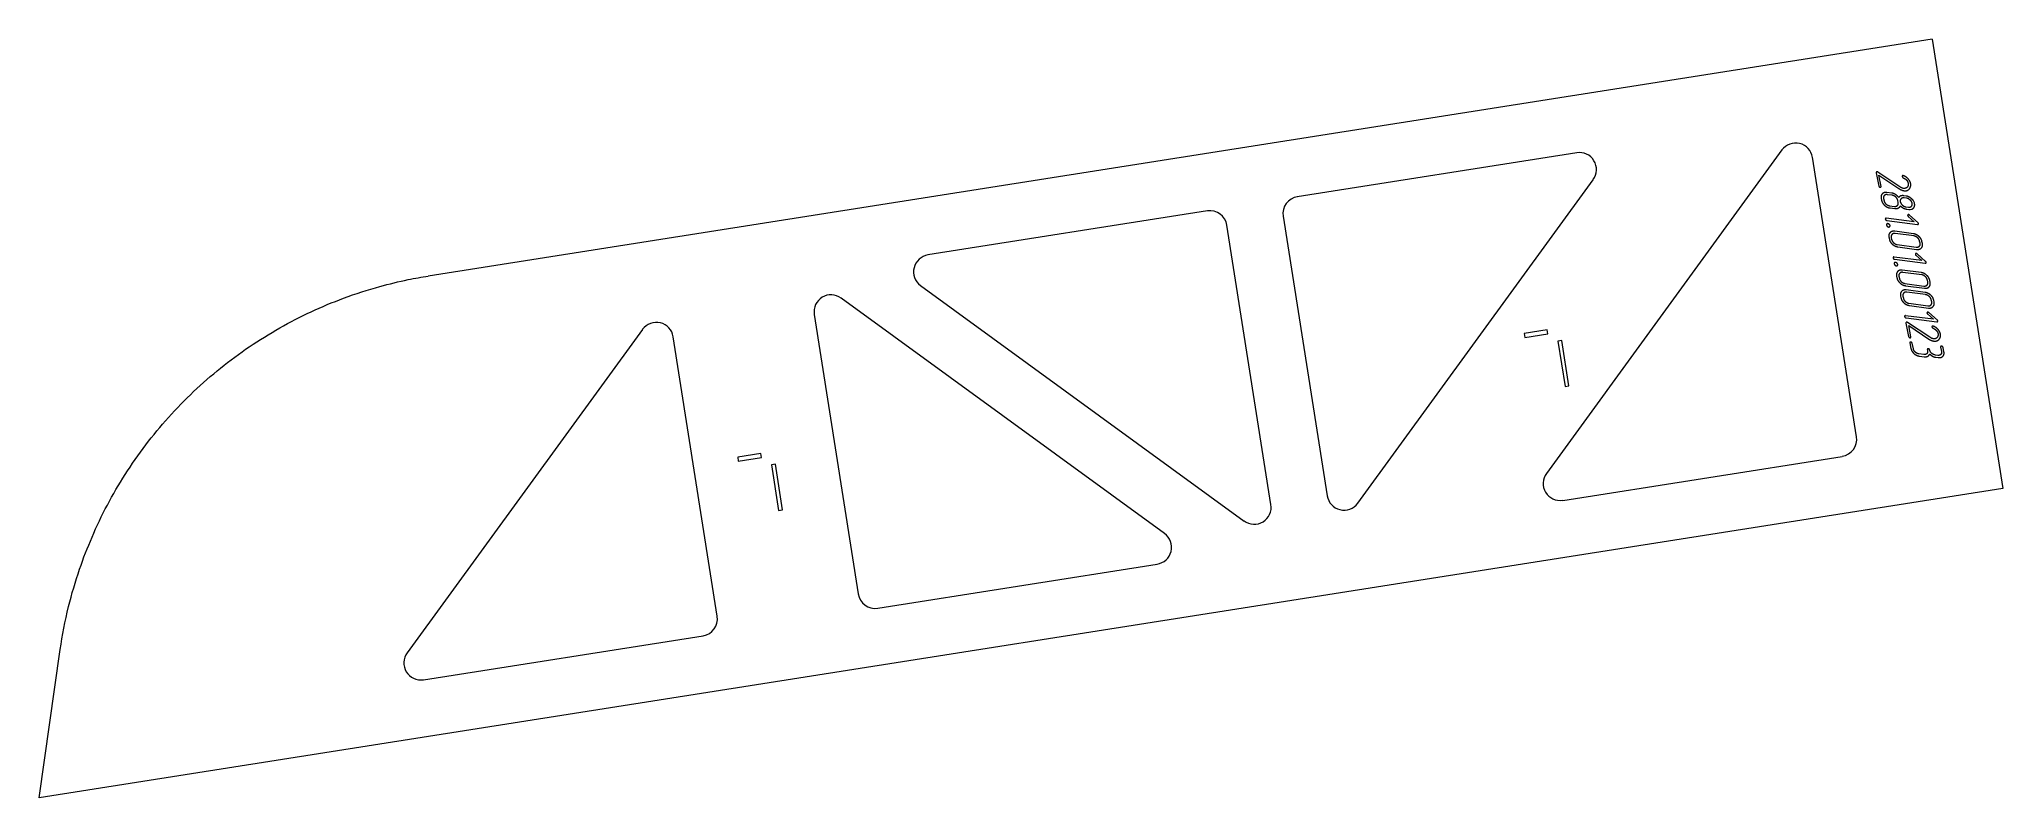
# Model space of a CAD drawing. Header units: millimetres. Extents: x 0 to 1726, y 0 to 667.
import ezdxf

# ---------------------------------------------------------------- set-up
doc = ezdxf.new("R2010")
doc.units = ezdxf.units.MM
doc.linetypes.add('K5LT_BASIC', pattern=[0])
doc.layers.add('Engraving', color=7, linetype='Continuous')

msp = doc.modelspace()

# ---------------------------------------------------------------- linework, layer by layer
at = {"color": 143, "linetype": 'K5LT_BASIC', "lineweight": 15, "true_color": 0x33acca}
for p, q in [((1664.2, 667), (342, 458.8)), ((1664.2, 667), (1726.4, 271.9)), ((1351.9, 567.2), (1106.1, 528.5)), ((1532.1, 569.7), (1325.1, 285.2)), ((1597.8, 317.4), (1559.1, 563.2)), ((1159.3, 259.1), (1366.4, 543.5)), ((1027.1, 516.1), (781.4, 477.4)), ((1083, 257.8), (1044.3, 503.6)), ((1093.7, 511.3), (1132.4, 265.6)), ((774.9, 450.4), (1059.3, 243.3)), ((989.5, 232.3), (705, 439.4)), ((681.4, 424.9), (720.1, 179.2)), ((530.4, 411.9), (323.4, 127.5)), ((596.1, 159.7), (557.4, 405.4)), ((1325.8, 411.5), (1305.6, 408.3)), ((1305.6, 408.3), (1306.1, 404.8)), ((1306.1, 404.8), (1326.3, 408)), ((1326.3, 408), (1325.8, 411.5)), ((1338.7, 402.1), (1335.3, 401.5)), ((1335.3, 401.5), (1341.6, 361.5)), ((1345, 362.1), (1338.7, 402.1)), ((1341.6, 361.5), (1345, 362.1)), ((634.3, 302.6), (614.1, 299.4)), ((614.1, 299.4), (614.6, 296)), ((614.6, 296), (634.9, 299.1)), ((634.9, 299.1), (634.3, 302.6)), ((1339.5, 261.5), (1585.3, 300.2)), ((647.2, 293.2), (643.8, 292.7)), ((643.8, 292.7), (650.1, 252.6)), ((653.5, 253.2), (647.2, 293.2)), ((1726.4, 271.9), (0, 0)), ((650.1, 252.6), (653.5, 253.2)), ((737.2, 166.7), (983, 205.4)), ((337.8, 103.8), (583.6, 142.5)), ((0, 0), (18.5, 130.3))]:
    msp.add_line(p, q, dxfattribs=at)
for centre, major_axis, start_param, end_param in [((1544.3, 560.8), (-2.3, 14.8), 4.712389, 7.068583), ((1354.2, 552.4), (2.3, -14.8), 0.785398, 3.141593), ((1108.5, 513.7), (-2.3, 14.8), 0, 1.570796), ((1029.5, 501.2), (-2.3, 14.8), 4.712389, 6.283185), ((783.7, 462.5), (-2.3, 14.8), 0, 2.356194), ((696.2, 427.3), (-2.3, 14.8), 5.497787, 7.853982), ((542.6, 403.1), (-2.3, 14.8), 4.712389, 7.068583), ((1583, 315.1), (2.3, -14.8), 0, 1.570796), ((1337.2, 276.4), (-2.3, 14.8), 0.785398, 3.141593), ((1147.2, 267.9), (2.3, -14.8), 4.712389, 7.068583), ((1068.2, 255.5), (2.3, -14.8), 5.497787, 7.853982), ((980.6, 220.2), (2.3, -14.8), 0, 2.356194), ((734.9, 181.5), (2.3, -14.8), 4.712389, 6.283185), ((581.3, 157.3), (2.3, -14.8), 0, 1.570796), ((335.5, 118.6), (-2.3, 14.8), 0.785398, 3.141593)]:
    msp.add_ellipse(centre, major_axis=major_axis, ratio=1, start_param=start_param, end_param=end_param, dxfattribs=at)
msp.add_open_spline([(18.5, 130.3), (20.3, 142.8), (24.8, 166.4), (34.5, 199.6), (46.1, 229.5), (59.4, 257.4), (75.2, 284.5), (93.2, 310.4), (113.4, 334.8), (135.4, 357.4), (159.2, 378.2), (184.6, 397), (211.2, 413.5), (239, 427.8), (268.5, 440.1), (297.1, 449.3), (322, 455.3), (336.2, 457.9), (342, 458.8)], degree=3, knots=[0, 0, 0, 0, 2.04153, 3.821451, 5.349091, 6.905892, 8.436652, 9.993219, 11.517024, 13.05083, 14.584951, 16.119584, 17.672669, 19.214268, 20.777178, 22.505245, 23.846366, 24.809836, 24.809836, 24.809836, 24.809836], dxfattribs=at)
at = {"layer": 'Engraving', "color": 143, "linetype": 'K5LT_BASIC', "lineweight": 15, "true_color": 0x33acca}
for p, q in [((1615.1, 549.6), (1617.4, 537.9)), ((1636, 537.2), (1616.5, 550.2)), ((1619.5, 537.6), (1617.5, 547.5)), ((1617.5, 547.5), (1635.1, 535.7)), ((1636.9, 536.7), (1636, 537.2)), ((1637.6, 536.3), (1636.9, 536.7)), ((1639.2, 547), (1638.8, 547.1)), ((1619.5, 527.3), (1619.9, 525.3)), ((1621.6, 527), (1622, 525)), ((1628.8, 531.7), (1624.6, 532.3)), ((1629.1, 529.8), (1625, 530.3)), ((1626.9, 520.6), (1631.1, 520)), ((1627.3, 518.6), (1631.5, 518.1)), ((1634.5, 523.4), (1634.1, 525.3)), ((1641.5, 529.1), (1639.4, 529.4)), ((1641.9, 527.2), (1639.7, 527.4)), ((1641.3, 519.6), (1643.4, 519.3)), ((1648.5, 523.7), (1648, 524.8)), ((1648.7, 523), (1648.5, 523.7)), ((1648.9, 522.4), (1648.7, 523)), ((1648.6, 506.4), (1624, 509.7)), ((1624.4, 507.7), (1651.5, 504.1)), ((1641.7, 517.7), (1643.8, 517.4)), ((1643.3, 511.2), (1648.6, 506.4)), ((1643.8, 517.4), (1644.4, 517.3)), ((1644.4, 517.3), (1645.1, 517.3)), ((1651.9, 505.7), (1644.5, 512.4)), ((1645.1, 517.3), (1646.1, 517.5)), ((1626.3, 493.1), (1626.7, 491.2)), ((1628.4, 492.8), (1628.7, 490.9)), ((1648, 495.9), (1631.4, 498.1)), ((1648.4, 494), (1631.7, 496.2)), ((1633.7, 486.4), (1650.3, 484.2)), ((1634.1, 484.5), (1650.7, 482.2)), ((1653.7, 487.6), (1653.3, 489.5)), ((1655.8, 487.3), (1655.4, 489.2)), ((1655.3, 472.3), (1630.8, 475.5)), ((1631.1, 473.6), (1658.2, 470)), ((1650, 477), (1655.3, 472.3)), ((1658.6, 471.5), (1651.2, 478.2)), ((1633, 459), (1633.4, 457)), ((1635.1, 458.7), (1635.5, 456.7)), ((1654.8, 461.8), (1638.1, 464)), ((1655.2, 459.8), (1638.5, 462)), ((1640.4, 452.3), (1657.1, 450)), ((1640.8, 450.3), (1657.5, 448.1)), ((1660.5, 453.4), (1660.1, 455.4)), ((1662.6, 453.1), (1662.2, 455.1)), ((1636.5, 441.5), (1636.9, 439.6)), ((1638.6, 441.2), (1639, 439.3)), ((1658.2, 444.3), (1641.6, 446.5)), ((1658.6, 442.4), (1642, 444.6)), ((1643.9, 434.8), (1660.6, 432.6)), ((1644.3, 432.9), (1661, 430.6)), ((1664, 436), (1663.6, 437.9)), ((1666, 435.7), (1665.7, 437.6)), ((1665.6, 420.7), (1641, 423.9)), ((1641.3, 417.3), (1643.6, 405.7)), ((1641.4, 422), (1668.5, 418.4)), ((1662.2, 404.9), (1642.7, 417.9)), ((1643.7, 415.2), (1661.3, 403.4)), ((1645.7, 405.4), (1643.7, 415.2)), ((1660.3, 425.4), (1665.6, 420.7)), ((1668.9, 420), (1661.4, 426.6)), ((1665.4, 414.7), (1665, 414.8)), ((1644.7, 399.9), (1645.7, 395)), ((1647.8, 394.7), (1646.8, 399.6)), ((1663.1, 404.4), (1662.2, 404.9)), ((1663.9, 404), (1663.1, 404.4)), ((1656.9, 389.7), (1652.7, 390.3)), ((1653.1, 388.3), (1657.3, 387.8)), ((1660.1, 394.1), (1660.3, 393.1)), ((1666, 387.7), (1666.4, 387.5)), ((1666.4, 387.5), (1666.8, 387.5)), ((1666.8, 387.5), (1667.5, 387.4)), ((1669.2, 389), (1667.1, 389.3)), ((1667.5, 387.4), (1669.6, 387.1)), ((1671.8, 396.3), (1672.6, 392.4)), ((1674.7, 392.1), (1673.9, 396))]:
    msp.add_line(p, q, dxfattribs=at)
for points in [[(1615.3, 550.2), (1615, 549.9), (1615.1, 549.6)], [(1616, 550.4), (1615.6, 550.5), (1615.3, 550.2)], [(1616.5, 550.2), (1616.3, 550.4), (1616, 550.4)], [(1617.4, 537.9), (1617.5, 537.4), (1617.9, 537.2)], [(1617.9, 537.2), (1618.3, 536.9), (1618.6, 536.8)], [(1618.6, 536.8), (1619, 536.8), (1619.3, 537)], [(1619.3, 537), (1619.5, 537.3), (1619.5, 537.6)], [(1635.1, 535.7), (1636.5, 534.8), (1637.6, 534.4)], [(1639.2, 535.8), (1638.4, 535.9), (1637.6, 536.3)], [(1638.1, 546.9), (1637.9, 546.6), (1638, 546.2)], [(1638, 546.2), (1638.1, 545.8), (1638.3, 545.6)], [(1638.8, 547.1), (1638.3, 547.1), (1638.1, 546.9)], [(1638.3, 545.6), (1638.5, 545.4), (1638.8, 545.2)], [(1638.8, 545.2), (1640.9, 544.2), (1642, 543)], [(1643.5, 543.9), (1641.9, 545.8), (1639.2, 547)], [(1642.5, 537), (1641.3, 535.6), (1639.2, 535.8)], [(1639.6, 533.8), (1642.6, 533.4), (1644.3, 535.4)], [(1642, 543), (1643, 541.7), (1643.2, 540.4)], [(1643.2, 538.5), (1643, 537.6), (1642.5, 537)], [(1643.2, 540.4), (1643.4, 539.4), (1643.2, 538.5)], [(1645.4, 540.2), (1645, 542.2), (1643.5, 543.9)], [(1644.3, 535.4), (1645.9, 537.4), (1645.4, 540.2)], [(1620.5, 531.1), (1619.1, 529.5), (1619.5, 527.3)], [(1619.9, 525.3), (1620.4, 522.9), (1622.5, 520.9)], [(1624.6, 532.3), (1622, 532.6), (1620.5, 531.1)], [(1622.3, 529.6), (1621.3, 528.5), (1621.6, 527)], [(1622, 525), (1622.3, 523.4), (1623.7, 522.1)], [(1625, 530.3), (1623.3, 530.6), (1622.3, 529.6)], [(1622.5, 520.9), (1624.7, 519), (1627.3, 518.6)], [(1623.7, 522.1), (1625.2, 520.8), (1626.9, 520.6)], [(1632, 530.5), (1630.4, 531.5), (1628.8, 531.7)], [(1632.3, 528.3), (1630.9, 529.6), (1629.1, 529.8)], [(1631.1, 520), (1632.8, 519.8), (1633.8, 520.8)], [(1631.5, 518.1), (1633.2, 517.8), (1634.6, 518.6)], [(1634.9, 527.9), (1633.6, 529.5), (1632, 530.5)], [(1634.1, 525.3), (1633.8, 527), (1632.3, 528.3)], [(1633.8, 520.8), (1634.8, 521.7), (1634.5, 523.4)], [(1634.6, 518.6), (1636, 519.3), (1636.4, 520.5)], [(1636.7, 529.2), (1635.6, 528.7), (1634.9, 527.9)], [(1637, 526.7), (1636, 525.7), (1636.3, 524.1)], [(1636.3, 524.1), (1636.7, 522.5), (1638.1, 521.2)], [(1636.4, 520.5), (1637.6, 519.3), (1638.9, 518.6)], [(1639.4, 529.4), (1637.9, 529.6), (1636.7, 529.2)], [(1639.7, 527.4), (1638, 527.7), (1637, 526.7)], [(1637.6, 534.4), (1638.6, 534), (1639.6, 533.8)], [(1638.1, 521.2), (1639.5, 519.9), (1641.3, 519.6)], [(1638.9, 518.6), (1640.1, 517.9), (1641.7, 517.7)], [(1646.2, 526.8), (1643.9, 528.8), (1641.5, 529.1)], [(1645, 525.6), (1643.6, 526.9), (1641.9, 527.2)], [(1643.4, 519.3), (1645.1, 519.1), (1646.1, 520.1)], [(1646.8, 522.7), (1646.5, 524.3), (1645, 525.6)], [(1646.1, 520.1), (1647.1, 521.1), (1646.8, 522.7)], [(1646.1, 517.5), (1647.2, 517.7), (1647.9, 518.5)], [(1648, 524.8), (1647.3, 525.8), (1646.2, 526.8)], [(1647.9, 518.5), (1649.3, 520), (1648.9, 522.4)], [(1623.3, 509.5), (1623.1, 509), (1623.1, 508.9)], [(1623.1, 508.9), (1623.2, 508.4), (1623.5, 508.1)], [(1624, 509.7), (1623.5, 509.8), (1623.3, 509.5)], [(1623.5, 508.1), (1623.9, 507.8), (1624.4, 507.7)], [(1624.4, 504.6), (1624.1, 504.3), (1624.2, 503.6)], [(1624.2, 503.6), (1624.3, 502.9), (1624.9, 502.4)], [(1625.5, 504.8), (1624.8, 504.9), (1624.4, 504.6)], [(1624.9, 502.4), (1625.5, 502), (1626, 501.9)], [(1626.5, 504.3), (1625.8, 504.8), (1625.5, 504.8)], [(1626, 501.9), (1626.6, 501.8), (1627, 502.2)], [(1627.3, 503.2), (1627.2, 503.9), (1626.5, 504.3)], [(1627, 502.2), (1627.4, 502.6), (1627.3, 503.2)], [(1643, 512.6), (1642.7, 512.3), (1642.8, 511.9)], [(1642.8, 511.9), (1642.9, 511.5), (1643.3, 511.2)], [(1643.7, 512.8), (1643.3, 512.8), (1643, 512.6)], [(1644.5, 512.4), (1643.9, 512.7), (1643.7, 512.8)], [(1651.5, 504.1), (1651.9, 504.1), (1652.1, 504.3)], [(1652.3, 505), (1652.2, 505.4), (1651.9, 505.7)], [(1652.1, 504.3), (1652.4, 504.6), (1652.3, 505)], [(1627.3, 496.9), (1625.8, 495.4), (1626.3, 493.1)], [(1626.7, 491.2), (1627.1, 488.7), (1629.3, 486.8)], [(1631.4, 498.1), (1628.7, 498.5), (1627.3, 496.9)], [(1629.1, 495.4), (1628, 494.4), (1628.4, 492.8)], [(1628.7, 490.9), (1629.1, 489.3), (1630.5, 488)], [(1631.7, 496.2), (1630.1, 496.4), (1629.1, 495.4)], [(1629.3, 486.8), (1631.5, 484.8), (1634.1, 484.5)], [(1630.5, 488), (1631.9, 486.7), (1633.7, 486.4)], [(1652.7, 493.6), (1650.5, 495.6), (1648, 495.9)], [(1651.6, 492.4), (1650.1, 493.7), (1648.4, 494)], [(1650.3, 484.2), (1652, 484), (1653.1, 485)], [(1650.7, 482.2), (1653.3, 481.9), (1654.8, 483.4)], [(1653.3, 489.5), (1653, 491.1), (1651.6, 492.4)], [(1655.4, 489.2), (1654.9, 491.7), (1652.7, 493.6)], [(1653.1, 485), (1654.1, 485.9), (1653.7, 487.6)], [(1654.8, 483.4), (1656.3, 484.9), (1655.8, 487.3)], [(1630, 475.3), (1629.9, 474.9), (1629.9, 474.7)], [(1629.9, 474.7), (1630, 474.3), (1630.3, 474)], [(1630.8, 475.5), (1630.2, 475.6), (1630, 475.3)], [(1630.3, 474), (1630.6, 473.6), (1631.1, 473.6)], [(1631.2, 470.4), (1630.8, 470.1), (1631, 469.4)], [(1631, 469.4), (1631.1, 468.7), (1631.7, 468.3)], [(1632.2, 470.7), (1631.6, 470.8), (1631.2, 470.4)], [(1631.7, 468.3), (1632.3, 467.8), (1632.8, 467.7)], [(1633.3, 470.2), (1632.6, 470.6), (1632.2, 470.7)], [(1632.8, 467.7), (1633.4, 467.7), (1633.8, 468.1)], [(1634.1, 469), (1633.9, 469.7), (1633.3, 470.2)], [(1633.8, 468.1), (1634.2, 468.5), (1634.1, 469)], [(1649.8, 478.4), (1649.5, 478.2), (1649.6, 477.7)], [(1649.6, 477.7), (1649.7, 477.4), (1650, 477)], [(1650.5, 478.6), (1650, 478.7), (1649.8, 478.4)], [(1651.2, 478.2), (1650.6, 478.6), (1650.5, 478.6)], [(1658.2, 470), (1658.7, 469.9), (1658.9, 470.2)], [(1659.1, 470.8), (1659, 471.2), (1658.6, 471.5)], [(1658.9, 470.2), (1659.1, 470.5), (1659.1, 470.8)], [(1634, 462.8), (1632.6, 461.2), (1633, 459)], [(1633.4, 457), (1633.9, 454.6), (1636.1, 452.6)], [(1638.1, 464), (1635.5, 464.3), (1634, 462.8)], [(1635.8, 461.2), (1634.8, 460.2), (1635.1, 458.7)], [(1635.5, 456.7), (1635.8, 455.2), (1637.2, 453.8)], [(1638.5, 462), (1636.8, 462.3), (1635.8, 461.2)], [(1636.1, 452.6), (1638.3, 450.6), (1640.8, 450.3)], [(1637.2, 453.8), (1638.7, 452.5), (1640.4, 452.3)], [(1659.5, 459.5), (1657.3, 461.4), (1654.8, 461.8)], [(1658.3, 458.3), (1656.9, 459.6), (1655.2, 459.8)], [(1657.1, 450), (1658.8, 449.8), (1659.8, 450.8)], [(1657.5, 448.1), (1660.1, 447.7), (1661.6, 449.2)], [(1660.1, 455.4), (1659.8, 457), (1658.3, 458.3)], [(1662.2, 455.1), (1661.7, 457.5), (1659.5, 459.5)], [(1659.8, 450.8), (1660.8, 451.8), (1660.5, 453.4)], [(1661.6, 449.2), (1663.1, 450.7), (1662.6, 453.1)], [(1637.5, 445.3), (1636, 443.8), (1636.5, 441.5)], [(1636.9, 439.6), (1637.4, 437.1), (1639.5, 435.2)], [(1641.6, 446.5), (1639, 446.9), (1637.5, 445.3)], [(1639.3, 443.8), (1638.3, 442.8), (1638.6, 441.2)], [(1639, 439.3), (1639.3, 437.7), (1640.7, 436.4)], [(1642, 444.6), (1640.3, 444.8), (1639.3, 443.8)], [(1639.5, 435.2), (1641.7, 433.2), (1644.3, 432.9)], [(1640.7, 436.4), (1642.1, 435.1), (1643.9, 434.8)], [(1663, 442.1), (1660.7, 444), (1658.2, 444.3)], [(1661.8, 440.8), (1660.4, 442.1), (1658.6, 442.4)], [(1660.6, 432.6), (1662.3, 432.4), (1663.3, 433.4)], [(1661, 430.6), (1663.6, 430.3), (1665, 431.8)], [(1663.6, 437.9), (1663.2, 439.5), (1661.8, 440.8)], [(1665.7, 437.6), (1665.2, 440.1), (1663, 442.1)], [(1663.3, 433.4), (1664.3, 434.4), (1664, 436)], [(1665, 431.8), (1666.5, 433.3), (1666, 435.7)], [(1640.2, 423.8), (1640.1, 423.3), (1640.1, 423.1)], [(1640.1, 423.1), (1640.2, 422.7), (1640.5, 422.4)], [(1641, 423.9), (1640.4, 424), (1640.2, 423.8)], [(1640.5, 422.4), (1640.9, 422.1), (1641.4, 422)], [(1641.5, 418), (1641.2, 417.7), (1641.3, 417.3)], [(1642.2, 418.1), (1641.8, 418.2), (1641.5, 418)], [(1642.7, 417.9), (1642.5, 418.1), (1642.2, 418.1)], [(1660, 426.8), (1659.7, 426.6), (1659.8, 426.2)], [(1659.8, 426.2), (1659.9, 425.8), (1660.3, 425.4)], [(1660.7, 427), (1660.2, 427.1), (1660, 426.8)], [(1661.4, 426.6), (1660.8, 427), (1660.7, 427)], [(1664.3, 414.6), (1664.1, 414.3), (1664.2, 413.9)], [(1665, 414.8), (1664.5, 414.9), (1664.3, 414.6)], [(1669.7, 411.6), (1668.1, 413.5), (1665.4, 414.7)], [(1668.5, 418.4), (1668.9, 418.3), (1669.1, 418.6)], [(1669.3, 419.2), (1669.2, 419.6), (1668.9, 420)], [(1669.1, 418.6), (1669.4, 418.9), (1669.3, 419.2)], [(1643.6, 405.7), (1643.7, 405.2), (1644.1, 404.9)], [(1644.1, 404.9), (1644.5, 404.6), (1644.8, 404.5)], [(1644.9, 400.6), (1644.6, 400.3), (1644.7, 399.9)], [(1644.8, 404.5), (1645.2, 404.5), (1645.5, 404.8)], [(1645.6, 400.7), (1645.2, 400.8), (1644.9, 400.6)], [(1645.5, 404.8), (1645.7, 405), (1645.7, 405.4)], [(1646.3, 400.4), (1645.8, 400.7), (1645.6, 400.7)], [(1646.8, 399.6), (1646.7, 400.1), (1646.3, 400.4)], [(1661.3, 403.4), (1662.7, 402.5), (1663.8, 402.1)], [(1663.8, 402.1), (1664.8, 401.7), (1665.8, 401.6)], [(1665.4, 403.6), (1664.6, 403.7), (1663.9, 404)], [(1664.2, 413.9), (1664.3, 413.6), (1664.5, 413.4)], [(1664.5, 413.4), (1664.7, 413.1), (1665, 413)], [(1665, 413), (1667.1, 412), (1668.2, 410.7)], [(1668.7, 404.7), (1667.5, 403.3), (1665.4, 403.6)], [(1665.8, 401.6), (1668.8, 401.2), (1670.5, 403.2)], [(1668.2, 410.7), (1669.2, 409.4), (1669.5, 408.1)], [(1669.4, 406.2), (1669.2, 405.3), (1668.7, 404.7)], [(1669.5, 408.1), (1669.6, 407.1), (1669.4, 406.2)], [(1671.6, 407.9), (1671.2, 409.9), (1669.7, 411.6)], [(1670.5, 403.2), (1672.1, 405.1), (1671.6, 407.9)], [(1672.7, 397.1), (1672.2, 397.2), (1672, 397)], [(1673.3, 396.8), (1672.9, 397.1), (1672.7, 397.1)], [(1645.7, 395), (1646.2, 392.6), (1648.3, 390.6)], [(1649.5, 391.8), (1648.1, 393.1), (1647.8, 394.7)], [(1648.3, 390.6), (1650.5, 388.7), (1653.1, 388.3)], [(1652.7, 390.3), (1651, 390.5), (1649.5, 391.8)], [(1659.6, 390.5), (1658.6, 389.5), (1656.9, 389.7)], [(1657.3, 387.8), (1659, 387.5), (1660.4, 388.2)], [(1660.3, 393.1), (1660.6, 391.4), (1659.6, 390.5)], [(1660.2, 394.7), (1660, 394.5), (1660.1, 394.1)], [(1660.9, 394.9), (1660.5, 394.9), (1660.2, 394.7)], [(1660.4, 388.2), (1661.8, 388.9), (1662.2, 390.2)], [(1661.6, 394.6), (1661.2, 394.9), (1660.9, 394.9)], [(1662.2, 393.8), (1662.1, 394.3), (1661.6, 394.6)], [(1663.9, 390.8), (1662.5, 392.1), (1662.2, 393.8)], [(1662.2, 390.2), (1663.5, 388.9), (1664.7, 388.3)], [(1667.1, 389.3), (1665.4, 389.6), (1663.9, 390.8)], [(1664.7, 388.3), (1665.4, 387.8), (1666, 387.7)], [(1671.9, 389.8), (1670.9, 388.8), (1669.2, 389)], [(1669.6, 387.1), (1672.2, 386.7), (1673.7, 388.2)], [(1672, 397), (1671.7, 396.7), (1671.8, 396.3)], [(1672.6, 392.4), (1672.9, 390.7), (1671.9, 389.8)], [(1673.9, 396), (1673.8, 396.5), (1673.3, 396.8)], [(1673.7, 388.2), (1675.2, 389.7), (1674.7, 392.1)]]:
    msp.add_open_spline(points, degree=2, dxfattribs=at)

doc.saveas('drawing.dxf')
